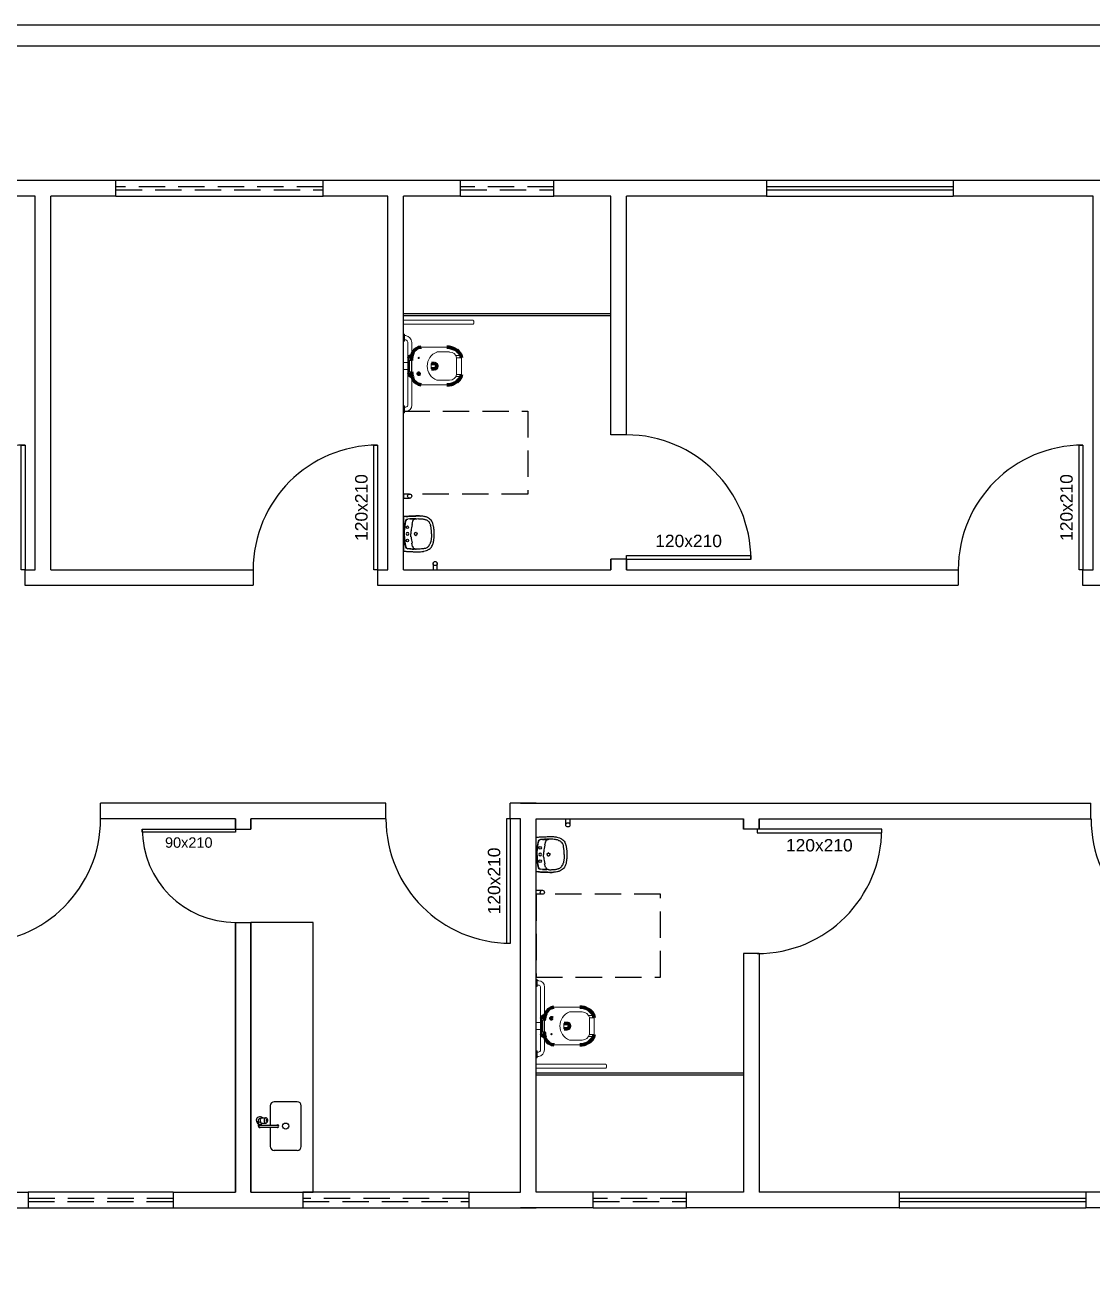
# Model space of a CAD drawing. Header units: centimetres. Extents: x 45464 to 685867, y 12828 to 16690.
# Drawn here: x 674764 to 675793, y 15486 to 16690 of the extents above; entities that cross this region are included whole.
import ezdxf
from ezdxf.enums import TextEntityAlignment as Align

# ---------------------------------------------------------------- set-up
doc = ezdxf.new("R2010")
doc.units = ezdxf.units.CM
doc.header["$LTSCALE"] = 4
doc.linetypes.add('DASHED2', pattern=[9.525, 6.35, -3.175])
for name, color, linetype in [('0.1', 1, 'Continuous'), ('0.2', 2, 'Continuous'), ('0.4', 4, 'Continuous'), ('0.6', 6, 'Continuous'), ('001-MOBILIA', 253, 'Continuous'), ('02-CONT', 2, 'Continuous'), ('08', 8, 'Continuous'), ('PDF1_PH - Metal', 253, 'Continuous'), ('PROJEÇÕES', 1, 'DASHED2')]:
    doc.layers.add(name, color=color, linetype=linetype)
doc.styles.add('2mm 1-50', font='arial.ttf', dxfattribs={"height": 0.1})

# ---------------------------------------------------------------- blocks, each defined once
blk = doc.blocks.new('1_00e-flat-76-flat-1')
at = {"color": 1}
blk.add_arc((34.1, -62.7), 120, 90, 180, dxfattribs=at)
at = {"layer": '02-CONT'}
blk.add_lwpolyline([(34.1, -62.7), (30.5, -62.7), (30.5, 57.3), (34.1, 57.3)], close=True, dxfattribs=at)
blk = doc.blocks.new('1_00e-flat-75-flat-1')
at = {"color": 1}
blk.add_arc((34.1, -62.7), 120, 90, 180, dxfattribs=at)
at = {"layer": '02-CONT'}
blk.add_lwpolyline([(34.1, -62.7), (30.5, -62.7), (30.5, 57.3), (34.1, 57.3)], close=True, dxfattribs=at)
blk = doc.blocks.new('1_00e-flat-73-flat-1')
at = {"color": 1}
blk.add_arc((-34.1, 62.7), 120, 270, 0, dxfattribs=at)
at = {"layer": '02-CONT'}
blk.add_lwpolyline([(-34.1, 62.7), (-30.5, 62.7), (-30.5, -57.3), (-34.1, -57.3)], close=True, dxfattribs=at)
blk = doc.blocks.new('90d-flat-5-flat-1')
at = {"color": 1}
blk.add_arc((84, -2), 90, 180, 270, dxfattribs=at)
at = {"layer": '02-CONT'}
blk.add_lwpolyline([(84, -5), (-6, -5), (-6, -2), (84, -2)], close=True, dxfattribs=at)
blk = doc.blocks.new('1_00e-flat-72-flat-1')
at = {"color": 1}
blk.add_arc((34.1, 62.7), 120, 180, 270, dxfattribs=at)
at = {"layer": '02-CONT'}
blk.add_lwpolyline([(34.1, 62.7), (30.5, 62.7), (30.5, -57.3), (34.1, -57.3)], close=True, dxfattribs=at)
blk = doc.blocks.new('1_00e-flat-71-flat-1')
at = {"color": 1}
blk.add_arc((-62.7, -34.1), 120, 0, 90, dxfattribs=at)
at = {"layer": '02-CONT'}
blk.add_lwpolyline([(-62.7, -34.1), (-62.7, -30.5), (57.3, -30.5), (57.3, -34.1)], close=True, dxfattribs=at)
blk = doc.blocks.new('1_00e-flat-69-flat-1')
at = {"color": 1}
blk.add_arc((34.1, -62.7), 120, 90, 180, dxfattribs=at)
at = {"layer": '02-CONT'}
blk.add_lwpolyline([(34.1, -62.7), (30.5, -62.7), (30.5, 57.3), (34.1, 57.3)], close=True, dxfattribs=at)
blk = doc.blocks.new('1_00e-flat-59-flat-1')
at = {"color": 1}
blk.add_arc((34.1, 62.7), 120, 180, 270, dxfattribs=at)
at = {"layer": '02-CONT'}
blk.add_lwpolyline([(34.1, 62.7), (30.5, 62.7), (30.5, -57.3), (34.1, -57.3)], close=True, dxfattribs=at)
blk = doc.blocks.new('Barra 3-flat-29-flat-1')
at = {"layer": 'PDF1_PH - Metal', "lineweight": 9}
for points in [[(-25386.6, 19064.8), (-25386.6, 19071.5), (-25385.8, 19071.5), (-25385.8, 19064.8)], [(-25386.6, 18995.8), (-25386.6, 19002.6), (-25385.8, 19002.6), (-25385.8, 18995.8)]]:
    blk.add_lwpolyline(points, close=True, dxfattribs=at)
for points in [[(-25384.5, 19070.3), (-25385.8, 19070.3)], [(-25384.5, 19066), (-25385.8, 19066)], [(-25382.4, 19003.4), (-25382.4, 19064.4)], [(-25378.6, 19003.4), (-25378.6, 19064.4)], [(-25384.5, 19001.3), (-25385.8, 19001.3)], [(-25384.5, 18997.1), (-25385.8, 18997.1)]]:
    blk.add_lwpolyline(points, dxfattribs=at)
for centre, radius, start, end in [((-25384.7, 19064.1), 6.14, 0.0361, 87.9477), ((-25384.6, 19063.8), 2.26, 14.5016, 88.1815), ((-25385.6, 19004), 6.99, 278.6936, 357.1299), ((-25384.7, 19003.6), 2.27, 273.7735, 356.2236)]:
    blk.add_arc(centre, radius, start, end, dxfattribs=at)
blk = doc.blocks.new('bacia sanit-flat-25-flat-1')
at = {"layer": 'PDF1_PH - Metal', "lineweight": 9}
for points in [[(16680.1, -24414.1), (16655.1, -24414.1)], [(16682.6, -24418.8), (16682.2, -24418.8), (16681.8, -24418.8), (16681.3, -24418.8), (16680.5, -24418.8), (16672, -24418.8), (16671.6, -24418.8), (16671.2, -24418.8), (16670.8, -24418.8), (16670.3, -24418.8)], [(16643.3, -24428.9), (16638.2, -24428.9)], [(16643.3, -24425.3), (16643.3, -24425.6), (16643.3, -24439.1), (16643.3, -24439.9)], [(16644.1, -24437.4), (16644.1, -24437), (16644.1, -24436.6), (16644.1, -24428.1), (16644.1, -24427.7), (16644.1, -24427.2)], [(16644.5, -24426.8), (16644.5, -24426.8), (16645, -24426.8), (16645.4, -24426.8), (16645.8, -24426.8), (16645.8, -24432.3), (16645.8, -24437.8), (16645.4, -24437.8), (16645, -24437.8), (16644.5, -24437.8)], [(16665.7, -24429.8), (16665.3, -24429.8), (16664.8, -24429.8), (16664.8, -24430.2), (16664.8, -24430.6), (16664.8, -24431.1), (16664.8, -24431.5), (16664.8, -24431.9), (16664.8, -24432.3), (16664.8, -24432.7), (16664.8, -24433.2), (16664.8, -24433.6), (16664.8, -24434), (16664.8, -24434.4), (16664.8, -24434.9), (16665.3, -24434.9), (16665.3, -24434.9)], [(16693.7, -24422.2), (16688.6, -24422.2)], [(16689.4, -24424.3), (16693.6, -24424.3), (16694, -24424.3)], [(16689.4, -24429.4), (16689.4, -24428.9), (16689.4, -24428.5), (16689.4, -24428.1), (16689.4, -24427.7), (16689.4, -24427.2), (16689.4, -24426.8), (16689.4, -24426.4), (16689.4, -24426), (16689.4, -24425.6), (16689.4, -24425.1), (16689.4, -24424.7), (16689.4, -24424.3)], [(16689.4, -24424.3), (16693.6, -24424.3), (16694, -24424.3)], [(16689.4, -24435.7), (16689.4, -24435.3), (16689.4, -24434.9), (16689.4, -24434.4), (16689.4, -24434), (16689.4, -24433.6), (16689.4, -24433.2), (16689.4, -24432.7), (16689.4, -24432.3), (16689.4, -24431.9), (16689.4, -24431.5), (16689.4, -24431.1), (16689.4, -24430.6), (16689.4, -24430.2), (16689.4, -24429.4)], [(16694, -24440.4), (16694, -24439.9), (16694, -24439.5), (16694, -24439.1), (16694, -24438.7), (16694, -24438.2), (16694, -24437.8), (16694, -24437.4), (16694, -24437), (16694, -24436.6), (16694, -24436.1), (16694, -24435.7), (16694, -24435.3), (16694, -24434.9), (16694, -24434.4), (16694, -24434), (16694, -24433.6), (16694, -24433.2), (16694, -24432.7), (16694, -24432.3), (16694, -24431.9), (16694, -24431.5), (16694, -24431.1), (16694, -24430.6), (16694, -24430.2), (16694, -24429.8), (16694, -24429.4), (16694, -24428.9), (16694, -24428.5), (16694, -24428.1), (16694, -24427.7), (16694, -24427.2), (16694, -24426.8), (16694, -24426.4), (16694, -24426), (16694, -24425.6), (16694, -24425.1), (16694, -24424.7), (16694, -24424.3)], [(16643.3, -24435.7), (16638.2, -24435.7)], [(16693.7, -24442.5), (16688.6, -24442.5)], [(16689.4, -24440.4), (16689.4, -24439.9), (16689.4, -24439.5), (16689.4, -24439.1), (16689.4, -24438.7), (16689.4, -24438.2), (16689.4, -24437.8), (16689.4, -24437.4), (16689.4, -24437), (16689.4, -24436.6), (16689.4, -24436.1), (16689.4, -24435.7)], [(16689.4, -24440.4), (16693.6, -24440.4), (16694, -24440.4)], [(16655.1, -24450.5), (16680.1, -24450.5)], [(16670.3, -24445.9), (16670.8, -24445.9), (16671.2, -24445.9), (16671.6, -24445.9), (16672, -24445.9), (16680.5, -24445.9), (16680.9, -24445.9), (16681.3, -24445.9), (16681.8, -24445.9), (16682.2, -24445.9), (16682.6, -24445.9)]]:
    blk.add_lwpolyline(points, dxfattribs=at)
at = {"layer": 'PDF1_PH - Metal', "lineweight": 211}
for points in [[(16694, -24424.3, 0.086524), (16693.5, -24421.5, 0.264906), (16680.1, -24414.1)], [(16694, -24440.4, -0.086524), (16693.5, -24443.1, -0.264906), (16680.1, -24450.5)]]:
    blk.add_lwpolyline(points, format="xyb", dxfattribs=at)
blk.add_lwpolyline([(16670.3, -24432.3), (16670.3, -24432.3), (16670.3, -24432.3)], dxfattribs=at)
blk.add_circle((16652.8, -24424.9), 0.635, dxfattribs=at)
at = {"layer": 'PDF1_PH - Metal', "lineweight": 9}
blk.add_circle((16652.8, -24440.2), 0.635, dxfattribs=at)
at = {"layer": 'PDF1_PH - Metal', "lineweight": 211}
for centre, radius, start, end in [((16673.4, -24429), 27.6, 161.1987, 175.573), ((16656.6, -24424.4), 10.3, 98.1951, 155.373), ((16646.3, -24425.4), 3.02, 85.7407, 182.7074), ((16666.6, -23393.8), 1036, 269.9217, 270.0783), ((16667.8, -24432.3), 2.55, 275.8679, 84.1321), ((16646.3, -24439.1), 3.16, 195.3968, 271.8339), ((16672, -24436.5), 26.2, 182.9027, 198.9861), ((16666.6, -25678.1), 1243.2, 89.9347, 90.0653), ((16655.4, -24441.7), 8.83, 202.1944, 269.6783)]:
    blk.add_arc(centre, radius, start, end, dxfattribs=at)
at = {"layer": 'PDF1_PH - Metal', "lineweight": 9}
for centre, radius, start, end in [((16675.5, -24432.3), 14.5, 110.9822, 249.0178), ((16682.7, -24425.6), 6.82, 11.172, 90.6439), ((16644.5, -24427.2), 0.423, 90, 180), ((16644.5, -24437.4), 0.423, 180, 270), ((16682.7, -24439), 6.82, 269.3561, 348.828)]:
    blk.add_arc(centre, radius, start, end, dxfattribs=at)
blk = doc.blocks.new('L.51_P-flat-27-flat-1')
at = {"layer": '08'}
for p, q in [((0, 16), (0, 15.9)), ((0, -15.9), (0, 15.9)), ((0.6, 16.6), (0.6, 16.6)), ((0.6, 16.6), (0.7, 16.6)), ((2.3, 16.8), (2.3, 16.8)), ((6.1, 14.4), (4.1, 14.3)), ((6.1, 14.4), (4.1, 14.3)), ((6.1, 14.4), (6.1, 14.4)), ((8.9, 12.1), (8.2, 9)), ((11, 14.6), (10.2, 14.6)), ((11.9, 14.6), (12.2, 14.6)), ((16.6, 17.2), (16.6, 17.2)), ((21.1, 13.8), (21.1, 13.8)), ((0.8, 0), (0.8, 0)), ((1.8, 10.3), (1.8, 10.3)), ((1.8, -10.3), (1.8, -10.3)), ((8.9, -12.1), (8.2, -9)), ((0, -16), (0, -15.9)), ((0.6, -16.6), (0.6, -16.6)), ((0.7, -16.6), (0.6, -16.6)), ((2.3, -16.8), (2.3, -16.8)), ((6.1, -14.4), (4.1, -14.3)), ((6.1, -14.4), (4.1, -14.3)), ((6.1, -14.4), (6.1, -14.4)), ((11, -14.6), (10.2, -14.6)), ((11.9, -14.6), (12.2, -14.6)), ((16.6, -17.2), (16.6, -17.2)), ((21.1, -13.8), (21.1, -13.8))]:
    blk.add_line(p, q, dxfattribs=at)
for points in [[(0, 16), (0, 16, -0.380329), (0.6, 16.6)], [(0.7, 16.6), (0.7, 16.6, -0.007418), (2.3, 16.8)], [(2.3, 12.9), (2.3, 12.9, 0.047394), (0.8, 2.2)], [(0.8, 0), (0.8, 0, -0.05776), (2.3, 12.9)], [(2.3, 16.8, -0.006011), (4.1, 16.9, -0.005348), (6.8, 17.1, -0.004521), (12.1, 17.2, -0.006524), (14.4, 17.3, -0.013546), (16.6, 17.2)], [(2.3, 16.8, -0.00678), (3.9, 16.9, -0.004564), (5.7, 17, -0.002524), (7.5, 17.1, -0.004352), (12.1, 17.2, -0.006501), (14.4, 17.3, -0.013543), (16.6, 17.2)], [(4.1, 14.3), (4.1, 14.3, 0.334834), (2.3, 12.9)], [(2.3, 12.9), (2.3, 12.9, -0.332962), (4.1, 14.3)], [(2.3, 12.9), (2.3, 12.9, -0.000374), (2.3, 12.9)], [(4.1, 14.3), (4.1, 14.3, 0.000631), (4.1, 14.3)], [(11, 14.6, -0.005207), (9.8, 14.6, 0.005375), (9.2, 14.6, 0.00664), (8.6, 14.6, 0.004375), (7.9, 14.6, 0.001156), (6.7, 14.5, -0.003092), (6.1, 14.4)], [(6.1, 14.4, 0.002091), (6.5, 14.5, 0.001464), (7.6, 14.5, -0.004115), (8.4, 14.6, -0.007251), (9.2, 14.6)], [(8.9, 12.1), (8.9, 12.1, -0.307483), (11.5, 14.5)], [(9.2, 14.6, -0.00474), (9.5, 14.6, -0.002257), (9.8, 14.6, 0.000797), (10.2, 14.6)], [(11.6, 14.6), (11.6, 14.6, 0.000884), (11, 14.6)], [(11.6, 14.6, -0.048484), (11.6, 14.6, -0.048279), (11.6, 14.6, -0.084885), (11.6, 14.6, -0.141909), (11.6, 14.5, -0.057696), (11.6, 14.5, -0.043541), (11.6, 14.5, -0.040045), (11.6, 14.5, -0.034229), (11.6, 14.5, -0.023292), (11.6, 14.5, -0.016532), (11.6, 14.5, -0.014864), (11.5, 14.5, -0.018599), (11.5, 14.5, -0.010502), (11.5, 14.5)], [(11.7, 14.6), (11.7, 14.6, -0.021484), (11.6, 14.6)], [(11.6, 14.6, -0.041118), (11.6, 14.6, -0.033041), (11.6, 14.6, -0.026349), (11.6, 14.6, -0.020575), (11.6, 14.6, -0.016329), (11.6, 14.6, -0.013256), (11.6, 14.6, -0.016526), (11.6, 14.6, -0.01256), (11.6, 14.6, -0.007787), (11.7, 14.6)], [(11.6, 14.6, -0.032299), (11.6, 14.6, -0.039418), (11.6, 14.6, -0.046129), (11.6, 14.6, -0.058765), (11.6, 14.6, -0.15242), (11.6, 14.6, -0.058959), (11.6, 14.6, -0.046419), (11.6, 14.6, 0.005047), (11.6, 14.6, 0.034816), (11.6, 14.6, 0.004251), (11.6, 14.6, -0.041022), (11.6, 14.6)], [(18.6, 14.4, 0.025995), (16.2, 14.6, 0.0078), (15.4, 14.6, 0.006638), (12.2, 14.6)], [(16.6, 17.2, -0.021184), (18.8, 17, -0.011263), (19.8, 16.8)], [(21.1, 13.8, 0.022641), (19.9, 14.1, 0.018458), (18.6, 14.4)], [(19.8, 16.8, -0.041222), (22.4, 16.1, -0.064156), (24.9, 14.8, -0.11159), (27.5, 11.9, -0.047064), (28.4, 9.9, -0.01722), (28.7, 8.9, -0.01972), (29.1, 7.2, -0.013523), (29.3, 5.6, -0.009069), (29.5, 4)], [(21.1, 13.8, -0.030827), (22.2, 13.4, -0.09604), (24.4, 11.8, -0.063195), (25.3, 10.4, -0.034611), (25.9, 9.3, -0.022848), (26.2, 8.3)], [(0.8, 2.2), (0.8, 2.2, 0.010006), (0.8, 0)], [(0.8, -2.2), (0.8, -2.2, -0.010006), (0.8, 0)], [(7.3, 2.9, 0.012649), (7.2, 0.9, 0.007226), (7.2, 0)], [(10.5, 0), (10.5, 0, -0.124906), (10.7, 0.7)], [(10.7, 0.8), (10.7, 0.8, -0.2534), (11.9, 1.4)], [(12.1, 1.4), (12.1, 1.4, -0.381509), (13.4, 0)], [(26.9, 4.1, 0.00807), (26.7, 5.4, 0.011919), (26.5, 6.7, 0.013199), (26.3, 7.8, 0.008071), (26.2, 8.3)], [(27, 3.2), (27, 3.2, 0.005718), (26.9, 4.1)], [(27.1, 0), (27.1, 0, 0.019657), (27, 3.2)], [(29.5, 4), (29.5, 4, -0.024376), (29.7, 0)], [(29.7, 0), (29.7, 0, -0.024234), (29.5, -4)], [(0.8, 0), (0.8, 0, 0.05776), (2.3, -12.9)], [(2.3, -12.9), (2.3, -12.9, -0.047394), (0.8, -2.2)], [(7.3, -2.9, -0.012649), (7.2, -0.9, -0.007226), (7.2, 0)], [(10.5, 0), (10.5, 0, 0.124906), (10.7, -0.7)], [(10.7, -0.8), (10.7, -0.8, 0.2534), (11.9, -1.4)], [(12.1, -1.4), (12.1, -1.4, 0.381509), (13.4, 0)], [(29.5, -4, -0.007611), (29.3, -5.6, -0.01342), (29.1, -7.2, -0.036993), (28.4, -9.9, -0.053243), (27.3, -12.2, -0.127567), (24.2, -15.2, -0.05263), (21.9, -16.3, -0.024865), (20.3, -16.7, -0.007061), (19.8, -16.8)], [(21.1, -13.8, 0.030827), (22.2, -13.4, 0.09604), (24.4, -11.8, 0.063195), (25.3, -10.4, 0.034611), (25.9, -9.3, 0.022848), (26.2, -8.3)], [(26.9, -4.1, -0.00807), (26.7, -5.4, -0.011919), (26.5, -6.7, -0.013199), (26.3, -7.8, -0.008071), (26.2, -8.3)], [(27, -3.2), (27, -3.2, -0.005718), (26.9, -4.1)], [(27.1, 0), (27.1, 0, -0.019657), (27, -3.2)], [(0.6, -16.6), (0.6, -16.6, -0.380301), (0, -16)], [(2.3, -16.8), (2.3, -16.8, -0.007612), (0.7, -16.6)], [(4.1, -14.3), (4.1, -14.3, -0.334834), (2.3, -12.9)], [(2.3, -12.9), (2.3, -12.9, 0.000374), (2.3, -12.9)], [(2.3, -12.9), (2.3, -12.9, 0.332966), (4.1, -14.3)], [(2.3, -16.8, 0.006011), (4.1, -16.9, 0.005348), (6.8, -17.1, 0.004521), (12.1, -17.2, 0.006524), (14.4, -17.3, 0.013546), (16.6, -17.2)], [(16.6, -17.2, -0.014577), (14.4, -17.3, -0.005049), (13, -17.3, -0.003057), (11.2, -17.2, -0.003579), (6.6, -17.1, -0.005839), (3.9, -16.9, -0.006773), (2.3, -16.8)], [(4.1, -14.3), (4.1, -14.3, -0.000631), (4.1, -14.3)], [(11, -14.6, 0.005207), (9.8, -14.6, -0.005375), (9.2, -14.6, -0.00664), (8.6, -14.6, -0.004375), (7.9, -14.6, -0.001156), (6.7, -14.5, 0.003092), (6.1, -14.4)], [(6.1, -14.4, -0.002091), (6.5, -14.5, -0.001464), (7.6, -14.5, 0.004115), (8.4, -14.6, 0.007251), (9.2, -14.6)], [(8.9, -12.1), (8.9, -12.1, 0.307483), (11.5, -14.5)], [(9.2, -14.6, 0.00474), (9.5, -14.6, 0.002257), (9.8, -14.6, -0.000797), (10.2, -14.6)], [(11.6, -14.6), (11.6, -14.6, -0.000884), (11, -14.6)], [(11.6, -14.6, 0.048484), (11.6, -14.6, 0.048279), (11.6, -14.6, 0.084885), (11.6, -14.6, 0.141909), (11.6, -14.5, 0.057696), (11.6, -14.5, 0.043541), (11.6, -14.5, 0.040045), (11.6, -14.5, 0.034229), (11.6, -14.5, 0.023292), (11.6, -14.5, 0.016532), (11.6, -14.5, 0.014864), (11.5, -14.5, 0.018599), (11.5, -14.5, 0.010502), (11.5, -14.5)], [(11.5, -14.5, 0.009681), (11.5, -14.5, 0.009978), (11.5, -14.5, 0.026851), (11.5, -14.5, 0.027297), (11.5, -14.5, 0.027498), (11.5, -14.5, 0.032168), (11.5, -14.5, 0.049163), (11.5, -14.5, 0.186923), (11.5, -14.5, 0.107041), (11.5, -14.5, 0.038487), (11.5, -14.5, 0.012498), (11.5, -14.5, -0.025241), (11.5, -14.5, -0.046032), (11.5, -14.5)], [(11.5, -14.5, 0.031436), (11.5, -14.6, 0.037384), (11.5, -14.6, 0.040471), (11.5, -14.6, 0.050709), (11.5, -14.6, 0.178998), (11.5, -14.6, 0.053532), (11.5, -14.6, 0.043329), (11.5, -14.6, 0.036196), (11.5, -14.6, 0.039167), (11.5, -14.6, -0.07472), (11.5, -14.6, 0.042333), (11.5, -14.6)], [(11.5, -14.6, 0.034945), (11.5, -14.6, 0.02698), (11.5, -14.6, 0.021593), (11.5, -14.6, 0.016954), (11.5, -14.6, 0.017111), (11.5, -14.6, 0.016189), (11.5, -14.6, 0.01233), (11.6, -14.6, 0.012048), (11.6, -14.6)], [(11.7, -14.6), (11.7, -14.6, 0.021484), (11.6, -14.6)], [(11.6, -14.6, 0.032299), (11.6, -14.6, 0.039418), (11.6, -14.6, 0.046129), (11.6, -14.6, 0.058765), (11.6, -14.6, 0.15242), (11.6, -14.6, 0.058959), (11.6, -14.6, 0.046419), (11.6, -14.6, -0.005047), (11.6, -14.6, -0.034816), (11.6, -14.6, -0.004251), (11.6, -14.6, 0.041022), (11.6, -14.6)], [(11.6, -14.6, 0.041118), (11.6, -14.6, 0.033041), (11.6, -14.6, 0.026349), (11.6, -14.6, 0.020575), (11.6, -14.6, 0.016329), (11.6, -14.6, 0.013256), (11.6, -14.6, 0.016526), (11.6, -14.6, 0.01256), (11.6, -14.6, 0.007787), (11.7, -14.6)], [(12.2, -14.6, 0.002269), (13.8, -14.7, 0.004998), (15, -14.6, 0.007991), (16.2, -14.6, 0.025422), (18.6, -14.4)], [(19.8, -16.8, -0.02367), (17.6, -17.1, -0.009145), (16.6, -17.2)], [(18.6, -14.4, 0.020568), (20, -14.1, 0.019806), (21.1, -13.8)]]:
    blk.add_lwpolyline(points, format="xyb", dxfattribs=at)
at = {"layer": '08', "ltscale": 27.502596}
for centre in [(3.8, 6.4), (3.8, -6.4)]:
    blk.add_circle(centre, 1.22, dxfattribs=at)
at = {"layer": '08'}
for centre, radius, start, end in [((3.9, 0), 1.22, 0, 180), ((3.9, 0), 1.22, 180, 360), ((51.2, -0.7), 44, 167.345, 175.384), ((51.2, 0.7), 44, 184.616, 192.655)]:
    blk.add_arc(centre, radius, start, end, dxfattribs=at)
for centre, major_axis, ratio, start_param, end_param in [((12, 11.4), (-0.71, 3.15), 0.999971, 6.072313, 6.14966), ((11.9, 0), (-0.03, 1.44), 0.991671, 0.983616, 1.029637), ((11.9, 0), (-0.06, 1.44), 0.992169, 1.011226, 1.027848), ((12, 0), (-0.13, 1.46), 0.992499, 6.08291, 6.210576), ((11.9, 0), (-0.03, -1.44), 0.991671, 5.253548, 5.29957), ((11.9, 0), (-0.06, -1.44), 0.992169, 5.255337, 5.27196), ((12, 0), (-0.13, -1.46), 0.992499, 0.072609, 0.200275), ((11.5, -15.2), (-0.347, 0.538), 0.98852, 5.563301, 5.699979), ((11.5, -15.2), (-0.424, -0.48), 0.993745, 3.733046, 3.862859), ((12, -11.4), (-0.71, -3.15), 0.999971, 0.133525, 0.210872)]:
    blk.add_ellipse(centre, major_axis=major_axis, ratio=ratio, start_param=start_param, end_param=end_param, dxfattribs=at)
blk = doc.blocks.new('1_00e-flat-17-flat-1')
at = {"color": 1}
blk.add_arc((-62.7, 34.1), 120, 270, 0, dxfattribs=at)
at = {"layer": '02-CONT'}
blk.add_lwpolyline([(-62.7, 34.1), (-62.7, 30.5), (57.3, 30.5), (57.3, 34.1)], close=True, dxfattribs=at)
blk = doc.blocks.new('Barra 3-flat-27-flat-1')
at = {"layer": 'PDF1_PH - Metal', "lineweight": 9}
for points in [[(-25386.6, -18995.8), (-25386.6, -19002.6), (-25385.8, -19002.6), (-25385.8, -18995.8)], [(-25386.6, -19064.8), (-25386.6, -19071.5), (-25385.8, -19071.5), (-25385.8, -19064.8)]]:
    blk.add_lwpolyline(points, close=True, dxfattribs=at)
for points in [[(-25384.5, -18997.1), (-25385.8, -18997.1)], [(-25384.5, -19001.3), (-25385.8, -19001.3)], [(-25382.4, -19003.4), (-25382.4, -19064.4)], [(-25378.6, -19003.4), (-25378.6, -19064.4)], [(-25384.5, -19066), (-25385.8, -19066)], [(-25384.5, -19070.3), (-25385.8, -19070.3)]]:
    blk.add_lwpolyline(points, dxfattribs=at)
for centre, radius, start, end in [((-25385.6, -19004), 6.99, 2.8701, 81.3064), ((-25384.7, -19003.6), 2.27, 3.7764, 86.2265), ((-25384.7, -19064.1), 6.14, 272.0523, 359.9639), ((-25384.6, -19063.8), 2.26, 271.8185, 345.4984)]:
    blk.add_arc(centre, radius, start, end, dxfattribs=at)
blk = doc.blocks.new('bacia sanit-flat-23-flat-1')
at = {"layer": 'PDF1_PH - Metal', "lineweight": 9}
for points in [[(16655.1, 24450.5), (16680.1, 24450.5)], [(16670.3, 24445.9), (16670.8, 24445.9), (16671.2, 24445.9), (16671.6, 24445.9), (16672, 24445.9), (16680.5, 24445.9), (16680.9, 24445.9), (16681.3, 24445.9), (16681.8, 24445.9), (16682.2, 24445.9), (16682.6, 24445.9)], [(16643.3, 24435.7), (16638.2, 24435.7)], [(16643.3, 24425.3), (16643.3, 24425.6), (16643.3, 24439.1), (16643.3, 24439.9)], [(16644.1, 24437.4), (16644.1, 24437), (16644.1, 24436.6), (16644.1, 24428.1), (16644.1, 24427.7), (16644.1, 24427.2)], [(16644.5, 24426.8), (16644.5, 24426.8), (16645, 24426.8), (16645.4, 24426.8), (16645.8, 24426.8), (16645.8, 24432.3), (16645.8, 24437.8), (16645.4, 24437.8), (16645, 24437.8), (16644.5, 24437.8)], [(16665.7, 24429.8), (16665.3, 24429.8), (16664.8, 24429.8), (16664.8, 24430.2), (16664.8, 24430.6), (16664.8, 24431.1), (16664.8, 24431.5), (16664.8, 24431.9), (16664.8, 24432.3), (16664.8, 24432.7), (16664.8, 24433.2), (16664.8, 24433.6), (16664.8, 24434), (16664.8, 24434.4), (16664.8, 24434.9), (16665.3, 24434.9), (16665.3, 24434.9)], [(16693.7, 24442.5), (16688.6, 24442.5)], [(16689.4, 24440.4), (16693.6, 24440.4), (16694, 24440.4)], [(16689.4, 24440.4), (16689.4, 24439.9), (16689.4, 24439.5), (16689.4, 24439.1), (16689.4, 24438.7), (16689.4, 24438.2), (16689.4, 24437.8), (16689.4, 24437.4), (16689.4, 24437), (16689.4, 24436.6), (16689.4, 24436.1), (16689.4, 24435.7)], [(16689.4, 24435.7), (16689.4, 24435.3), (16689.4, 24434.9), (16689.4, 24434.4), (16689.4, 24434), (16689.4, 24433.6), (16689.4, 24433.2), (16689.4, 24432.7), (16689.4, 24432.3), (16689.4, 24431.9), (16689.4, 24431.5), (16689.4, 24431.1), (16689.4, 24430.6), (16689.4, 24430.2), (16689.4, 24429.4)], [(16694, 24440.4), (16694, 24439.9), (16694, 24439.5), (16694, 24439.1), (16694, 24438.7), (16694, 24438.2), (16694, 24437.8), (16694, 24437.4), (16694, 24437), (16694, 24436.6), (16694, 24436.1), (16694, 24435.7), (16694, 24435.3), (16694, 24434.9), (16694, 24434.4), (16694, 24434), (16694, 24433.6), (16694, 24433.2), (16694, 24432.7), (16694, 24432.3), (16694, 24431.9), (16694, 24431.5), (16694, 24431.1), (16694, 24430.6), (16694, 24430.2), (16694, 24429.8), (16694, 24429.4), (16694, 24428.9), (16694, 24428.5), (16694, 24428.1), (16694, 24427.7), (16694, 24427.2), (16694, 24426.8), (16694, 24426.4), (16694, 24426), (16694, 24425.6), (16694, 24425.1), (16694, 24424.7), (16694, 24424.3)], [(16643.3, 24428.9), (16638.2, 24428.9)], [(16693.7, 24422.2), (16688.6, 24422.2)], [(16689.4, 24429.4), (16689.4, 24428.9), (16689.4, 24428.5), (16689.4, 24428.1), (16689.4, 24427.7), (16689.4, 24427.2), (16689.4, 24426.8), (16689.4, 24426.4), (16689.4, 24426), (16689.4, 24425.6), (16689.4, 24425.1), (16689.4, 24424.7), (16689.4, 24424.3)], [(16689.4, 24424.3), (16693.6, 24424.3), (16694, 24424.3)], [(16689.4, 24424.3), (16693.6, 24424.3), (16694, 24424.3)], [(16680.1, 24414.1), (16655.1, 24414.1)], [(16682.6, 24418.8), (16682.2, 24418.8), (16681.8, 24418.8), (16681.3, 24418.8), (16680.5, 24418.8), (16672, 24418.8), (16671.6, 24418.8), (16671.2, 24418.8), (16670.8, 24418.8), (16670.3, 24418.8)]]:
    blk.add_lwpolyline(points, dxfattribs=at)
at = {"layer": 'PDF1_PH - Metal', "lineweight": 211}
for points in [[(16694, 24440.4, 0.086524), (16693.5, 24443.1, 0.264906), (16680.1, 24450.5)], [(16694, 24424.3, -0.086524), (16693.5, 24421.5, -0.264906), (16680.1, 24414.1)]]:
    blk.add_lwpolyline(points, format="xyb", dxfattribs=at)
blk.add_lwpolyline([(16670.3, 24432.3), (16670.3, 24432.3), (16670.3, 24432.3)], dxfattribs=at)
at = {"layer": 'PDF1_PH - Metal', "lineweight": 9}
blk.add_circle((16652.8, 24440.2), 0.635, dxfattribs=at)
at = {"layer": 'PDF1_PH - Metal', "lineweight": 211}
blk.add_circle((16652.8, 24424.9), 0.635, dxfattribs=at)
for centre, radius, start, end in [((16672, 24436.5), 26.2, 161.0139, 177.0973), ((16655.4, 24441.7), 8.83, 90.3217, 157.8056), ((16646.3, 24439.1), 3.16, 88.1661, 164.6032), ((16666.6, 25678.1), 1243.2, 269.9347, 270.0653), ((16667.8, 24432.3), 2.55, 275.8679, 84.1321), ((16646.3, 24425.4), 3.02, 177.2926, 274.2593), ((16673.4, 24429), 27.6, 184.427, 198.8013), ((16666.6, 23393.8), 1036, 89.9217, 90.0783), ((16656.6, 24424.4), 10.3, 204.627, 261.8049)]:
    blk.add_arc(centre, radius, start, end, dxfattribs=at)
at = {"layer": 'PDF1_PH - Metal', "lineweight": 9}
for centre, radius, start, end in [((16675.5, 24432.3), 14.5, 110.9822, 249.0178), ((16682.7, 24439), 6.82, 11.172, 90.6439), ((16644.5, 24437.4), 0.423, 90, 180), ((16644.5, 24427.2), 0.423, 180, 270), ((16682.7, 24425.6), 6.82, 269.3561, 348.828)]:
    blk.add_arc(centre, radius, start, end, dxfattribs=at)
blk = doc.blocks.new('L.51_P-flat-25-flat-1')
at = {"layer": '08'}
for p, q in [((0, 16), (0, 15.9)), ((0, 15.9), (0, -15.9)), ((0.6, 16.6), (0.6, 16.6)), ((0.7, 16.6), (0.6, 16.6)), ((2.3, 16.8), (2.3, 16.8)), ((6.1, 14.4), (4.1, 14.3)), ((6.1, 14.4), (4.1, 14.3)), ((6.1, 14.4), (6.1, 14.4)), ((8.9, 12.1), (8.2, 9)), ((11, 14.6), (10.2, 14.6)), ((11.9, 14.6), (12.2, 14.6)), ((16.6, 17.2), (16.6, 17.2)), ((21.1, 13.8), (21.1, 13.8)), ((1.8, 10.3), (1.8, 10.3)), ((0.8, 0), (0.8, 0)), ((1.8, -10.3), (1.8, -10.3)), ((8.9, -12.1), (8.2, -9)), ((0, -16), (0, -15.9)), ((0.6, -16.6), (0.6, -16.6)), ((0.6, -16.6), (0.7, -16.6)), ((2.3, -16.8), (2.3, -16.8)), ((6.1, -14.4), (4.1, -14.3)), ((6.1, -14.4), (4.1, -14.3)), ((6.1, -14.4), (6.1, -14.4)), ((11, -14.6), (10.2, -14.6)), ((11.9, -14.6), (12.2, -14.6)), ((16.6, -17.2), (16.6, -17.2)), ((21.1, -13.8), (21.1, -13.8))]:
    blk.add_line(p, q, dxfattribs=at)
for points in [[(0.6, 16.6), (0.6, 16.6, 0.380301), (0, 16)], [(2.3, 16.8), (2.3, 16.8, 0.007612), (0.7, 16.6)], [(2.3, 12.9), (2.3, 12.9, 0.047394), (0.8, 2.2)], [(0.8, 0), (0.8, 0, -0.05776), (2.3, 12.9)], [(2.3, 16.8, -0.006011), (4.1, 16.9, -0.005348), (6.8, 17.1, -0.004521), (12.1, 17.2, -0.006524), (14.4, 17.3, -0.013546), (16.6, 17.2)], [(16.6, 17.2, 0.014577), (14.4, 17.3, 0.005049), (13, 17.3, 0.003057), (11.2, 17.2, 0.003579), (6.6, 17.1, 0.005839), (3.9, 16.9, 0.006773), (2.3, 16.8)], [(4.1, 14.3), (4.1, 14.3, 0.334834), (2.3, 12.9)], [(2.3, 12.9), (2.3, 12.9, -0.332966), (4.1, 14.3)], [(2.3, 12.9), (2.3, 12.9, -0.000374), (2.3, 12.9)], [(4.1, 14.3), (4.1, 14.3, 0.000631), (4.1, 14.3)], [(11, 14.6, -0.005207), (9.8, 14.6, 0.005375), (9.2, 14.6, 0.00664), (8.6, 14.6, 0.004375), (7.9, 14.6, 0.001156), (6.7, 14.5, -0.003092), (6.1, 14.4)], [(6.1, 14.4, 0.002091), (6.5, 14.5, 0.001464), (7.6, 14.5, -0.004115), (8.4, 14.6, -0.007251), (9.2, 14.6)], [(8.9, 12.1), (8.9, 12.1, -0.307483), (11.5, 14.5)], [(9.2, 14.6, -0.00474), (9.5, 14.6, -0.002257), (9.8, 14.6, 0.000797), (10.2, 14.6)], [(11.6, 14.6), (11.6, 14.6, 0.000884), (11, 14.6)], [(11.6, 14.6, -0.048484), (11.6, 14.6, -0.048279), (11.6, 14.6, -0.084885), (11.6, 14.6, -0.141909), (11.6, 14.5, -0.057696), (11.6, 14.5, -0.043541), (11.6, 14.5, -0.040045), (11.6, 14.5, -0.034229), (11.6, 14.5, -0.023292), (11.6, 14.5, -0.016532), (11.6, 14.5, -0.014864), (11.5, 14.5, -0.018599), (11.5, 14.5, -0.010502), (11.5, 14.5)], [(11.5, 14.5, -0.031436), (11.5, 14.6, -0.037384), (11.5, 14.6, -0.040471), (11.5, 14.6, -0.050709), (11.5, 14.6, -0.178998), (11.5, 14.6, -0.053532), (11.5, 14.6, -0.043329), (11.5, 14.6, -0.036196), (11.5, 14.6, -0.039167), (11.5, 14.6, 0.07472), (11.5, 14.6, -0.042333), (11.5, 14.6)], [(11.5, 14.6, -0.034945), (11.5, 14.6, -0.02698), (11.5, 14.6, -0.021593), (11.5, 14.6, -0.016954), (11.5, 14.6, -0.017111), (11.5, 14.6, -0.016189), (11.5, 14.6, -0.01233), (11.6, 14.6, -0.012048), (11.6, 14.6)], [(11.5, 14.5, -0.009681), (11.5, 14.5, -0.009978), (11.5, 14.5, -0.026851), (11.5, 14.5, -0.027297), (11.5, 14.5, -0.027498), (11.5, 14.5, -0.032168), (11.5, 14.5, -0.049163), (11.5, 14.5, -0.186923), (11.5, 14.5, -0.107041), (11.5, 14.5, -0.038487), (11.5, 14.5, -0.012498), (11.5, 14.5, 0.025241), (11.5, 14.5, 0.046032), (11.5, 14.5)], [(11.7, 14.6), (11.7, 14.6, -0.021484), (11.6, 14.6)], [(11.6, 14.6, -0.032299), (11.6, 14.6, -0.039418), (11.6, 14.6, -0.046129), (11.6, 14.6, -0.058765), (11.6, 14.6, -0.15242), (11.6, 14.6, -0.058959), (11.6, 14.6, -0.046419), (11.6, 14.6, 0.005047), (11.6, 14.6, 0.034816), (11.6, 14.6, 0.004251), (11.6, 14.6, -0.041022), (11.6, 14.6)], [(11.6, 14.6, -0.041118), (11.6, 14.6, -0.033041), (11.6, 14.6, -0.026349), (11.6, 14.6, -0.020575), (11.6, 14.6, -0.016329), (11.6, 14.6, -0.013256), (11.6, 14.6, -0.016526), (11.6, 14.6, -0.01256), (11.6, 14.6, -0.007787), (11.7, 14.6)], [(12.2, 14.6, -0.002269), (13.8, 14.7, -0.004998), (15, 14.6, -0.007991), (16.2, 14.6, -0.025422), (18.6, 14.4)], [(19.8, 16.8, 0.02367), (17.6, 17.1, 0.009145), (16.6, 17.2)], [(18.6, 14.4, -0.020568), (20, 14.1, -0.019806), (21.1, 13.8)], [(29.5, 4, 0.007611), (29.3, 5.6, 0.01342), (29.1, 7.2, 0.036993), (28.4, 9.9, 0.053243), (27.3, 12.2, 0.127567), (24.2, 15.2, 0.05263), (21.9, 16.3, 0.024865), (20.3, 16.7, 0.007061), (19.8, 16.8)], [(21.1, 13.8, -0.030827), (22.2, 13.4, -0.09604), (24.4, 11.8, -0.063195), (25.3, 10.4, -0.034611), (25.9, 9.3, -0.022848), (26.2, 8.3)], [(0.8, 2.2), (0.8, 2.2, 0.010006), (0.8, 0)], [(0.8, 0), (0.8, 0, 0.05776), (2.3, -12.9)], [(7.3, 2.9, 0.012649), (7.2, 0.9, 0.007226), (7.2, 0)], [(7.3, -2.9, -0.012649), (7.2, -0.9, -0.007226), (7.2, 0)], [(10.5, 0), (10.5, 0, -0.124906), (10.7, 0.7)], [(10.7, 0.8), (10.7, 0.8, -0.2534), (11.9, 1.4)], [(12.1, 1.4), (12.1, 1.4, -0.381509), (13.4, 0)], [(12.1, -1.4), (12.1, -1.4, 0.381509), (13.4, 0)], [(26.9, 4.1, 0.00807), (26.7, 5.4, 0.011919), (26.5, 6.7, 0.013199), (26.3, 7.8, 0.008071), (26.2, 8.3)], [(27, 3.2), (27, 3.2, 0.005718), (26.9, 4.1)], [(27.1, 0), (27.1, 0, 0.019657), (27, 3.2)], [(27.1, 0), (27.1, 0, -0.019657), (27, -3.2)], [(29.7, 0), (29.7, 0, 0.024234), (29.5, 4)], [(0.8, -2.2), (0.8, -2.2, -0.010006), (0.8, 0)], [(2.3, -12.9), (2.3, -12.9, -0.047394), (0.8, -2.2)], [(10.5, 0), (10.5, 0, 0.124906), (10.7, -0.7)], [(10.7, -0.8), (10.7, -0.8, 0.2534), (11.9, -1.4)], [(19.8, -16.8, 0.041222), (22.4, -16.1, 0.064156), (24.9, -14.8, 0.11159), (27.5, -11.9, 0.047064), (28.4, -9.9, 0.01722), (28.7, -8.9, 0.01972), (29.1, -7.2, 0.013523), (29.3, -5.6, 0.009069), (29.5, -4)], [(21.1, -13.8, 0.030827), (22.2, -13.4, 0.09604), (24.4, -11.8, 0.063195), (25.3, -10.4, 0.034611), (25.9, -9.3, 0.022848), (26.2, -8.3)], [(26.9, -4.1, -0.00807), (26.7, -5.4, -0.011919), (26.5, -6.7, -0.013199), (26.3, -7.8, -0.008071), (26.2, -8.3)], [(27, -3.2), (27, -3.2, -0.005718), (26.9, -4.1)], [(29.5, -4), (29.5, -4, 0.024376), (29.7, 0)], [(0, -16), (0, -16, 0.380329), (0.6, -16.6)], [(0.7, -16.6), (0.7, -16.6, 0.007418), (2.3, -16.8)], [(4.1, -14.3), (4.1, -14.3, -0.334834), (2.3, -12.9)], [(2.3, -12.9), (2.3, -12.9, 0.000374), (2.3, -12.9)], [(2.3, -12.9), (2.3, -12.9, 0.332962), (4.1, -14.3)], [(2.3, -16.8, 0.006011), (4.1, -16.9, 0.005348), (6.8, -17.1, 0.004521), (12.1, -17.2, 0.006524), (14.4, -17.3, 0.013546), (16.6, -17.2)], [(2.3, -16.8, 0.00678), (3.9, -16.9, 0.004564), (5.7, -17, 0.002524), (7.5, -17.1, 0.004352), (12.1, -17.2, 0.006501), (14.4, -17.3, 0.013543), (16.6, -17.2)], [(4.1, -14.3), (4.1, -14.3, -0.000631), (4.1, -14.3)], [(11, -14.6, 0.005207), (9.8, -14.6, -0.005375), (9.2, -14.6, -0.00664), (8.6, -14.6, -0.004375), (7.9, -14.6, -0.001156), (6.7, -14.5, 0.003092), (6.1, -14.4)], [(6.1, -14.4, -0.002091), (6.5, -14.5, -0.001464), (7.6, -14.5, 0.004115), (8.4, -14.6, 0.007251), (9.2, -14.6)], [(8.9, -12.1), (8.9, -12.1, 0.307483), (11.5, -14.5)], [(9.2, -14.6, 0.00474), (9.5, -14.6, 0.002257), (9.8, -14.6, -0.000797), (10.2, -14.6)], [(11.6, -14.6), (11.6, -14.6, -0.000884), (11, -14.6)], [(11.6, -14.6, 0.048484), (11.6, -14.6, 0.048279), (11.6, -14.6, 0.084885), (11.6, -14.6, 0.141909), (11.6, -14.5, 0.057696), (11.6, -14.5, 0.043541), (11.6, -14.5, 0.040045), (11.6, -14.5, 0.034229), (11.6, -14.5, 0.023292), (11.6, -14.5, 0.016532), (11.6, -14.5, 0.014864), (11.5, -14.5, 0.018599), (11.5, -14.5, 0.010502), (11.5, -14.5)], [(11.7, -14.6), (11.7, -14.6, 0.021484), (11.6, -14.6)], [(11.6, -14.6, 0.041118), (11.6, -14.6, 0.033041), (11.6, -14.6, 0.026349), (11.6, -14.6, 0.020575), (11.6, -14.6, 0.016329), (11.6, -14.6, 0.013256), (11.6, -14.6, 0.016526), (11.6, -14.6, 0.01256), (11.6, -14.6, 0.007787), (11.7, -14.6)], [(11.6, -14.6, 0.032299), (11.6, -14.6, 0.039418), (11.6, -14.6, 0.046129), (11.6, -14.6, 0.058765), (11.6, -14.6, 0.15242), (11.6, -14.6, 0.058959), (11.6, -14.6, 0.046419), (11.6, -14.6, -0.005047), (11.6, -14.6, -0.034816), (11.6, -14.6, -0.004251), (11.6, -14.6, 0.041022), (11.6, -14.6)], [(18.6, -14.4, -0.025995), (16.2, -14.6, -0.0078), (15.4, -14.6, -0.006638), (12.2, -14.6)], [(16.6, -17.2, 0.021184), (18.8, -17, 0.011263), (19.8, -16.8)], [(21.1, -13.8, -0.022641), (19.9, -14.1, -0.018458), (18.6, -14.4)]]:
    blk.add_lwpolyline(points, format="xyb", dxfattribs=at)
at = {"layer": '08', "ltscale": 27.502596}
for centre in [(3.8, 6.4), (3.8, -6.4)]:
    blk.add_circle(centre, 1.22, dxfattribs=at)
at = {"layer": '08'}
for centre, radius, start, end in [((3.9, 0), 1.22, 0, 180), ((3.9, 0), 1.22, 180, 360), ((51.2, -0.7), 44, 167.345, 175.384), ((51.2, 0.7), 44, 184.616, 192.655)]:
    blk.add_arc(centre, radius, start, end, dxfattribs=at)
for centre, major_axis, ratio, start_param, end_param in [((11.5, 15.2), (0.347, 0.538), 0.98852, -2.558386, -2.421709), ((11.5, 15.2), (0.424, -0.48), 0.993745, -0.721267, -0.591454), ((12, 11.4), (0.71, -3.15), 0.999971, 2.93072, 3.008068), ((11.9, 0), (0.03, -1.44), 0.991671, -2.157977, -2.111955), ((11.9, 0), (0.06, -1.44), 0.992169, -2.130367, -2.113744), ((12, 0), (0.13, -1.46), 0.992499, 2.941317, 3.068984), ((11.9, 0), (0.03, 1.44), 0.991671, 2.111955, 2.157977), ((11.9, 0), (0.06, 1.44), 0.992169, 2.113744, 2.130367), ((12, 0), (0.13, 1.46), 0.992499, -3.068984, -2.941317), ((12, -11.4), (0.71, 3.15), 0.999971, -3.008068, -2.93072)]:
    blk.add_ellipse(centre, major_axis=major_axis, ratio=ratio, start_param=start_param, end_param=end_param, dxfattribs=at)
blk = doc.blocks.new('BOJO-flat-1-flat-1')
at = {"layer": '001-MOBILIA'}
for p, q in [((106223.4, 187303.6), (106201.4, 187303.6)), ((106197.4, 187299.6), (106197.4, 187281.1)), ((106227.4, 187260.6), (106227.4, 187299.6)), ((106186, 187280.1), (106186, 187284.4)), ((106187.5, 187287.3), (106188.2, 187287.3)), ((106187.5, 187283.8), (106188.2, 187283.8)), ((106187.5, 187281.1), (106204.5, 187281.1)), ((106187.5, 187279.1), (106204.5, 187279.1)), ((106189, 187281.1), (106189, 187283.2)), ((106189.5, 187288.1), (106193.3, 187288.1)), ((106189.5, 187283.1), (106193.3, 187283.1)), ((106197.4, 187279.1), (106197.4, 187260.6)), ((106223.4, 187256.6), (106201.4, 187256.6))]:
    blk.add_line(p, q, dxfattribs=at)
blk.add_circle((106212.4, 187280.1), 3, dxfattribs=at)
for centre, radius, start, end in [((106201.4, 187299.6), 4, 90, 180), ((106223.4, 187299.6), 4, 0, 90), ((106187.5, 187285.6), 3.5, 45.5847, 244.6231), ((106187.5, 187285.6), 1.75, 90, 204.62), ((106185, 187284.4), 1, 0, 24.62), ((106187.5, 187285.6), 1.75, 211.0027, 270), ((106187.5, 187280.1), 1.5, 41.8103, 318.1897), ((106187.5, 187280.1), 1, 90.0002, 270.0002), ((106191.3, 187285.6), 3.52, 163.6751, 180), ((106191.3, 187285.6), 3.52, 180, 196.3249), ((106190.4, 187285.8), 2.62, 144.7356, 163.6751), ((106190.4, 187285.3), 2.62, 196.3249, 215.2644), ((106189.8, 187286.2), 1.95, 120.3612, 144.7356), ((106189.8, 187284.9), 1.95, 215.2644, 239.6388), ((106189.5, 187286.8), 1.27, 90, 120.3612), ((106189.5, 187284.3), 1.27, 239.6388, 270), ((106187.5, 187285.6), 3.5, 295.3769, 314.4153), ((106195, 187285.6), 3.52, 163.6751, 180), ((106195, 187285.6), 3.52, 180, 196.3249), ((106194.2, 187285.8), 2.62, 144.7356, 163.6751), ((106194.2, 187285.3), 2.62, 196.3249, 215.2644), ((106193.6, 187286.2), 1.95, 120.3612, 144.7356), ((106193.6, 187284.9), 1.95, 215.2644, 239.6388), ((106193.3, 187286.8), 1.27, 90, 120.3612), ((106193.3, 187284.3), 1.27, 239.6388, 270), ((106193.3, 187286.8), 1.27, 59.6388, 90), ((106193.3, 187284.3), 1.27, 270, 300.3612), ((106194.3, 187285.6), 0.787, 144.7356, 163.6751), ((106194.5, 187285.6), 1.06, 163.6751, 180), ((106194.5, 187285.6), 1.06, 180, 196.3249), ((106194.3, 187285.5), 0.787, 196.3249, 215.2644), ((106194.1, 187285.8), 0.586, 120.3612, 144.7356), ((106194.1, 187285.4), 0.586, 215.2644, 239.6388), ((106194, 187285.9), 0.381, 90, 120.3612), ((106194, 187285.2), 0.381, 239.6388, 270), ((106192.9, 187286.2), 1.95, 35.2644, 59.6388), ((106192.9, 187284.9), 1.95, 300.3612, 324.7356), ((106194, 187285.9), 0.381, 59.6388, 90), ((106194, 187285.2), 0.381, 270, 300.3612), ((106193.9, 187285.8), 0.586, 35.2644, 59.6388), ((106193.9, 187285.4), 0.586, 300.3612, 324.7356), ((106193.7, 187285.6), 0.787, 16.3249, 35.2644), ((106193.7, 187285.5), 0.787, 324.7356, 343.6751), ((106192.4, 187285.8), 2.62, 16.3249, 35.2644), ((106193.5, 187285.6), 1.06, 0, 16.3249), ((106193.5, 187285.6), 1.06, 343.6751, 0), ((106192.4, 187285.3), 2.62, 324.7356, 343.6751), ((106191.5, 187285.6), 3.52, 0, 16.3249), ((106191.5, 187285.6), 3.52, 343.6751, 0), ((106204.5, 187280.1), 1.25, 233.1301, 126.8699), ((106204.5, 187280.1), 1, 270.0001, 90.0001), ((106201.4, 187260.6), 4, 180, 270), ((106223.4, 187260.6), 4, 270, 0)]:
    blk.add_arc(centre, radius, start, end, dxfattribs=at)

msp = doc.modelspace()

# ---------------------------------------------------------------- linework, layer by layer
at = {"layer": '0.1', "linetype": 'DASHED2'}
for p, q in [((675051.9, 16534.4), (674851.9, 16534.4)), ((674851.9, 16531.4), (675051.9, 16531.4)), ((675274.4, 16534.4), (675184.4, 16534.4)), ((675184.4, 16531.4), (675274.4, 16531.4)), ((674907.4, 15559.4), (674767.4, 15559.4)), ((674767.4, 15556.4), (674907.4, 15556.4)), ((675192.4, 15559.4), (675032.4, 15559.4)), ((675032.4, 15556.4), (675192.4, 15556.4)), ((675402.4, 15559.4), (675312.4, 15559.4)), ((675312.4, 15556.4), (675402.4, 15556.4))]:
    msp.add_line(p, q, dxfattribs=at)
at = {"layer": '0.1'}
for p, q in [((675129.4, 16412.4), (675329.4, 16412.4)), ((675129.4, 16410.4), (675329.4, 16410.4)), ((675257.4, 15680.4), (675457.4, 15680.4)), ((675257.4, 15678.4), (675457.4, 15678.4))]:
    msp.add_line(p, q, dxfattribs=at)
at = {"layer": '0.2'}
for p, q in [((675659.4, 16540.4), (675479.4, 16540.4)), ((675659.4, 16534.4), (675479.4, 16534.4)), ((675479.4, 16531.4), (675659.4, 16531.4)), ((675479.4, 16525.4), (675659.4, 16525.4)), ((675787.4, 15565.4), (675607.4, 15565.4)), ((675787.4, 15559.4), (675607.4, 15559.4)), ((675607.4, 15556.4), (675787.4, 15556.4)), ((675607.4, 15550.4), (675787.4, 15550.4))]:
    msp.add_line(p, q, dxfattribs=at)
msp.add_lwpolyline([(674982.4, 15565.4), (675042.4, 15565.4), (675042.4, 15825.4), (674982.4, 15825.4)], close=True, dxfattribs=at)
at = {"layer": '0.4'}
for points in [[(672504.2, 13700.9), (672484.6, 13700.8), (672866.5, 16690.4), (685866.9, 16690.4), (685029, 14274.1)], [(672507.3, 13720.9), (672884.1, 16670.4), (685838.8, 16670.4), (685014.8, 14294.1)]]:
    msp.add_lwpolyline(points, dxfattribs=at)
at = {"layer": '0.6'}
for p, q in [((674851.9, 16525.4), (674851.9, 16540.4)), ((675051.9, 16540.4), (674851.9, 16540.4)), ((675051.9, 16525.4), (675051.9, 16540.4)), ((675184.4, 16525.4), (675184.4, 16540.4)), ((675274.4, 16540.4), (675184.4, 16540.4)), ((675274.4, 16525.4), (675274.4, 16540.4)), ((675479.4, 16540.4), (675479.4, 16525.4)), ((675659.4, 16540.4), (675659.4, 16525.4)), ((674851.9, 16525.4), (675051.9, 16525.4)), ((675184.4, 16525.4), (675274.4, 16525.4)), ((675344.4, 16295.4), (675329.4, 16295.4)), ((675344.4, 16175.4), (675329.4, 16175.4)), ((674764.4, 16165.4), (674764.4, 16150.4)), ((674984.4, 16165.4), (674984.4, 16150.4)), ((675104.4, 16165.4), (675104.4, 16150.4)), ((675664.4, 16165.4), (675664.4, 16150.4)), ((675784.4, 16165.4), (675784.4, 16150.4)), ((674837.4, 15925.4), (674837.4, 15940.4)), ((675112.4, 15925.4), (675112.4, 15940.4)), ((675232.4, 15925.4), (675232.4, 15940.4)), ((675792.4, 15925.4), (675792.4, 15940.4)), ((674967.4, 15915.4), (674982.4, 15915.4)), ((675472.4, 15915.4), (675457.4, 15915.4)), ((674967.4, 15825.4), (674982.4, 15825.4)), ((675472.4, 15795.4), (675457.4, 15795.4)), ((674767.4, 15565.4), (674767.4, 15550.4)), ((674907.4, 15565.4), (674767.4, 15565.4)), ((674907.4, 15565.4), (674907.4, 15550.4)), ((675032.4, 15565.4), (675032.4, 15550.4)), ((675192.4, 15565.4), (675032.4, 15565.4)), ((675192.4, 15565.4), (675192.4, 15550.4)), ((675312.4, 15550.4), (675312.4, 15565.4)), ((675402.4, 15565.4), (675312.4, 15565.4)), ((675402.4, 15550.4), (675402.4, 15565.4)), ((675607.4, 15565.4), (675607.4, 15550.4)), ((675787.4, 15565.4), (675787.4, 15550.4)), ((674767.4, 15550.4), (674907.4, 15550.4)), ((675032.4, 15550.4), (675192.4, 15550.4)), ((675312.4, 15550.4), (675402.4, 15550.4))]:
    msp.add_line(p, q, dxfattribs=at)
for points in [[(674789.4, 16540.4), (674729.4, 16540.4)], [(674851.9, 16540.4), (674774.4, 16540.4)], [(675129.4, 16540.4), (675051.9, 16540.4)], [(675184.4, 16540.4), (675114.4, 16540.4)], [(675344.4, 16540.4), (675274.4, 16540.4)], [(675479.4, 16540.4), (675329.4, 16540.4)], [(675809.4, 16540.4), (675659.4, 16540.4)], [(674764.4, 16165.4), (674774.4, 16165.4), (674774.4, 16525.4), (674729.4, 16525.4)], [(674789.4, 16165.4), (674789.4, 16525.4)], [(674851.9, 16525.4), (674789.4, 16525.4)], [(675104.4, 16165.4), (675114.4, 16165.4), (675114.4, 16525.4), (675051.9, 16525.4)], [(675129.4, 16165.4), (675129.4, 16525.4)], [(675184.4, 16525.4), (675129.4, 16525.4)], [(675329.4, 16295.4), (675329.4, 16525.4), (675274.4, 16525.4)], [(675344.4, 16295.4), (675344.4, 16525.4)], [(675479.4, 16525.4), (675344.4, 16525.4)], [(675784.4, 16165.4), (675794.4, 16165.4), (675794.4, 16525.4), (675659.4, 16525.4)], [(675129.4, 16165.4), (675329.4, 16165.4), (675329.4, 16175.4)], [(675329.4, 16175.4), (675329.4, 16165.4)], [(675344.4, 16165.4), (675344.4, 16175.4)], [(675344.4, 16175.4), (675344.4, 16165.4), (675664.4, 16165.4)], [(674789.4, 16165.4), (674984.4, 16165.4)], [(674764.4, 16150.4), (674789.4, 16150.4)], [(674774.4, 16150.4), (674984.4, 16150.4)], [(675104.4, 16150.4), (675129.4, 16150.4)], [(675114.4, 16150.4), (675344.4, 16150.4)], [(675329.4, 16150.4), (675664.4, 16150.4)], [(675784.4, 16150.4), (675809.4, 16150.4)], [(674982.4, 15940.4), (674837.4, 15940.4)], [(675112.4, 15940.4), (674967.4, 15940.4)], [(675257.4, 15940.4), (675232.4, 15940.4)], [(675242.4, 15940.4), (675472.4, 15940.4)], [(675457.4, 15940.4), (675792.4, 15940.4)], [(674717.4, 15925.4), (674707.4, 15925.4), (674707.4, 15565.4), (674767.4, 15565.4)], [(674967.4, 15915.4), (674967.4, 15925.4), (674837.4, 15925.4)], [(674967.4, 15925.4), (674967.4, 15915.4)], [(674982.4, 15915.4), (674982.4, 15925.4)], [(675112.4, 15925.4), (674982.4, 15925.4), (674982.4, 15915.4)], [(675192.4, 15565.4), (675242.4, 15565.4), (675242.4, 15925.4), (675232.4, 15925.4)], [(675242.4, 15565.4), (675242.4, 15925.4)], [(675257.4, 15565.4), (675257.4, 15925.4)], [(675312.4, 15565.4), (675257.4, 15565.4), (675257.4, 15925.4), (675457.4, 15925.4), (675457.4, 15915.4)], [(675457.4, 15915.4), (675457.4, 15925.4)], [(675472.4, 15925.4), (675472.4, 15915.4)], [(675472.4, 15915.4), (675472.4, 15925.4), (675792.4, 15925.4)], [(675912.4, 15925.4), (675922.4, 15925.4), (675922.4, 15565.4), (675787.4, 15565.4)], [(674907.4, 15565.4), (674967.4, 15565.4), (674967.4, 15825.4)], [(674967.4, 15825.4), (674967.4, 15565.4)], [(674982.4, 15565.4), (674982.4, 15825.4)], [(674982.4, 15825.4), (674982.4, 15565.4), (675032.4, 15565.4)], [(675457.4, 15795.4), (675457.4, 15565.4), (675402.4, 15565.4)], [(675472.4, 15795.4), (675472.4, 15565.4)], [(675607.4, 15565.4), (675472.4, 15565.4)], [(674692.4, 15550.4), (674767.4, 15550.4)], [(674907.4, 15550.4), (674982.4, 15550.4)], [(674967.4, 15550.4), (675032.4, 15550.4)], [(675192.4, 15550.4), (675257.4, 15550.4)], [(675312.4, 15550.4), (675242.4, 15550.4)], [(675472.4, 15550.4), (675402.4, 15550.4)], [(675607.4, 15550.4), (675457.4, 15550.4)], [(675937.4, 15550.4), (675787.4, 15550.4)]]:
    msp.add_lwpolyline(points, dxfattribs=at)
at = {"layer": 'PDF1_PH - Metal', "lineweight": 9}
for points in [[(675196.4, 16405.8), (675129.4, 16405.8)], [(675196.4, 16402), (675129.4, 16402)], [(675324.4, 15688.8), (675257.4, 15688.8)], [(675324.4, 15685), (675257.4, 15685)]]:
    msp.add_lwpolyline(points, dxfattribs=at)
for points in [[(675196.4, 16405.8, -0.176777), (675196.8, 16405.7, -0.043904), (675196.9, 16405.6, -0.042425), (675197, 16405.4, -0.033143), (675197.1, 16405.2, -0.033667), (675197.2, 16404.9, -0.038328), (675197.3, 16404.4, -0.068668), (675197.3, 16403.3, -0.032308), (675197.2, 16402.9, -0.033667), (675197.1, 16402.6, -0.032003), (675197, 16402.4, -0.096572), (675196.7, 16402.1, -0.164767), (675196.4, 16402)], [(675324.4, 15685, 0.176777), (675324.8, 15685.1, 0.043904), (675324.9, 15685.2, 0.042425), (675325, 15685.4, 0.033143), (675325.1, 15685.6, 0.033667), (675325.2, 15685.9, 0.038328), (675325.3, 15686.3, 0.068668), (675325.3, 15687.5, 0.032308), (675325.2, 15687.9, 0.033667), (675325.1, 15688.2, 0.032003), (675325, 15688.4, 0.096572), (675324.7, 15688.6, 0.164767), (675324.4, 15688.8)]]:
    msp.add_lwpolyline(points, format="xyb", dxfattribs=at)
at = {"layer": 'PDF1_PH - Metal'}
for points in [[(675135.4, 16238.3), (675129.4, 16238.3), (675129.4, 16234.3), (675135.4, 16234.3)], [(675158, 16171.3), (675158, 16165.4), (675162, 16165.4), (675162, 16171.3)], [(675286, 15919.4), (675286, 15925.4), (675290, 15925.4), (675290, 15919.4)], [(675263.4, 15852.5), (675257.4, 15852.5), (675257.4, 15856.5), (675263.4, 15856.5)]]:
    msp.add_lwpolyline(points, dxfattribs=at)
for centre in [(675135.4, 16236.3), (675160, 16171.3), (675288, 15919.4), (675263.4, 15854.5)]:
    msp.add_circle(centre, 2, dxfattribs=at)
at = {"layer": 'PROJEÇÕES', "color": 250}
for points in [[(675129.4, 16318.3), (675249.4, 16318.3), (675249.4, 16238.3), (675129.4, 16238.3)], [(675257.4, 15772.5), (675377.4, 15772.5), (675377.4, 15852.5), (675257.4, 15852.5)]]:
    msp.add_lwpolyline(points, close=True, dxfattribs=at)

# ---------------------------------------------------------------- block references
at = {"layer": '0.6'}
for name, p in [('Barra 3-flat-27-flat-1', (700516.1, 35388.1)), ('bacia sanit-flat-23-flat-1', (658491.3, -8070.7)), ('1_00e-flat-71-flat-1', (675407.2, 16209.4)), ('1_00e-flat-76-flat-1', (674730.4, 16228.1)), ('1_00e-flat-75-flat-1', (675070.4, 16228.1)), ('1_00e-flat-69-flat-1', (675750.4, 16228.1)), ('L.51_P-flat-25-flat-1', (675129.4, 16199.9)), ('1_00e-flat-73-flat-1', (674751.5, 15862.7)), ('90d-flat-5-flat-1', (674883.5, 15917.4)), ('1_00e-flat-72-flat-1', (675198.4, 15862.7)), ('1_00e-flat-17-flat-1', (675533.3, 15881.3)), ('1_00e-flat-59-flat-1', (675878.4, 15862.7)), ('L.51_P-flat-27-flat-1', (675257.4, 15890.9)), ('Barra 3-flat-29-flat-1', (700644.1, -3301)), ('bacia sanit-flat-25-flat-1', (658619.3, 40157.9)), ('BOJO-flat-1-flat-1', (568803.5, -171651))]:
    msp.add_blockref(name, p, dxfattribs=at)

# ---------------------------------------------------------------- texts
at = {"layer": '02-CONT', "style": '2mm 1-50'}
for p in [(675088.8, 16225.3), (675768.8, 16225.3), (675216.8, 15865.4)]:
    msp.add_text('120x210', height=12, rotation=90, dxfattribs=at).set_placement(p, align=Align.MIDDLE_CENTER)
for s, height, p in [('120x210', 12, (675404.4, 16193.1)), ('90x210', 10, (674922.4, 15902.4)), ('120x210', 12, (675530.5, 15899.8))]:
    msp.add_text(s, height=height, dxfattribs=at).set_placement(p, align=Align.MIDDLE_CENTER)

doc.saveas('drawing.dxf')
